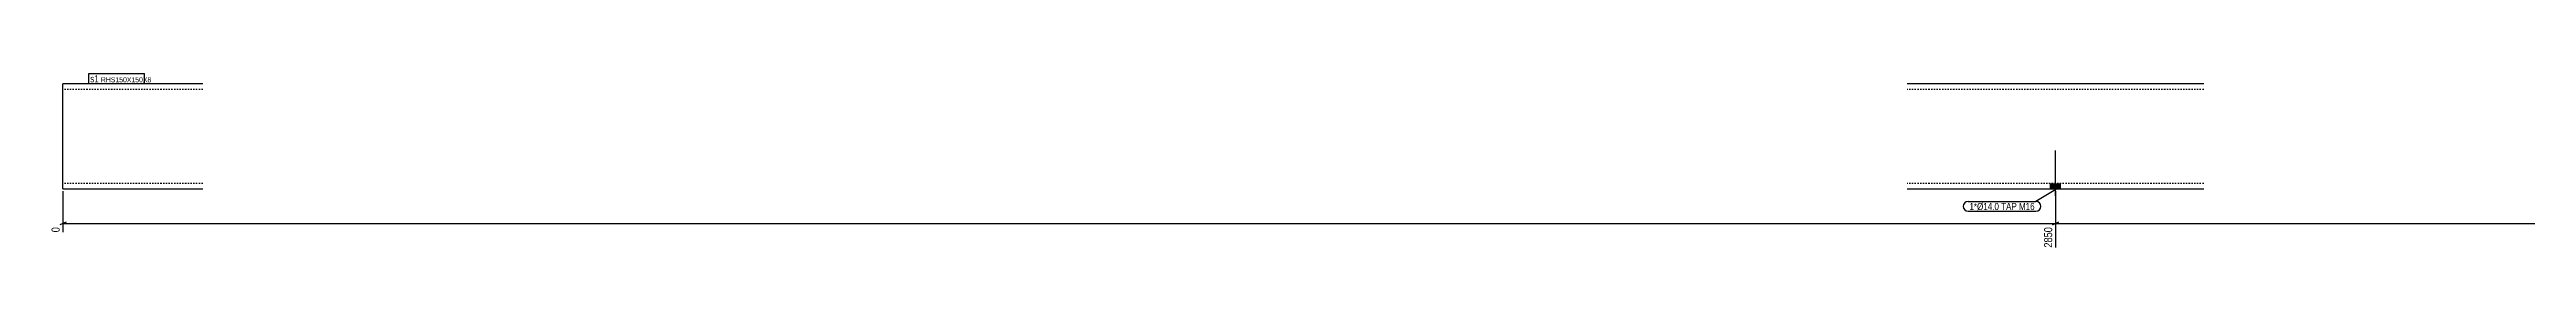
# Model space of a CAD drawing. Header units: millimetres. Extents: x 9 to 20277, y 7 to 257.
# Drawn here: x 13192 to 16735, y 7 to 257 of the extents above; entities that cross this region are included whole.
import ezdxf

# ---------------------------------------------------------------- set-up
doc = ezdxf.new("R2010")
doc.units = ezdxf.units.MM
doc.linetypes.add('DXK_LINE_DOT2', pattern=[3.9198, 1.9599, -1.9599])
for name, color, linetype in [('MÅLSÆTNING', 7, 'Continuous'), ('STÅL', 7, 'Continuous'), ('TEKST', 7, 'Continuous')]:
    doc.layers.add(name, color=color, linetype=linetype)
doc.styles.add('Arial Narrow', font='ARIALN.TTF', dxfattribs={"height": 0.2})

msp = doc.modelspace()

# ---------------------------------------------------------------- hatches: boundary and pattern name
at = {"layer": 'STÅL', "linetype": 'Continuous'}
msp.add_hatch(color=3, dxfattribs=at).paths.add_polyline_path([(16068, 100.7), (16054, 100.7), (16054, 92.7), (16068, 92.7)])

# ---------------------------------------------------------------- linework, layer by layer
at = {"layer": 'MÅLSÆTNING', "color": 7, "linetype": 'Continuous'}
for p, q in [((13211, 89.7), (13211, 30.9)), ((16061, 89.7), (16061, 9)), ((16061, 89.7), (16061, 9)), ((13215.5, 45.2), (13206.5, 41.6)), ((13211, 43.4), (16061, 43.4)), ((16065.5, 45.2), (16056.5, 41.6)), ((16056.5, 41.6), (16065.5, 45.2)), ((16061, 43.4), (20239.5, 43.4))]:
    msp.add_line(p, q, dxfattribs=at)
at = {"layer": 'STÅL', "color": 2, "linetype": 'Continuous'}
for p, q in [((13411, 242.7), (13211, 242.7)), ((13211, 222.7), (13211, 242.7)), ((13211, 112.7), (13211, 222.7)), ((16273, 242.7), (15849, 242.7)), ((13211, 92.7), (13211, 112.7)), ((13211, 92.7), (13411, 92.7)), ((15849, 92.7), (16273, 92.7))]:
    msp.add_line(p, q, dxfattribs=at)
at = {"layer": 'STÅL', "color": 7, "linetype": 'DXK_LINE_DOT2'}
for p, q in [((13411, 234.7), (13211, 234.7)), ((16273, 234.7), (15849, 234.7)), ((13211, 101.6), (13211, 112.7)), ((13211, 100.7), (13211, 101.6)), ((13411, 100.7), (13211, 100.7)), ((13211, 94.2), (13211, 100.7)), ((16273, 100.7), (15849, 100.7))]:
    msp.add_line(p, q, dxfattribs=at)
at = {"layer": 'STÅL', "color": 3, "linetype": 'Continuous'}
for p, q in [((16061, 82.7), (16061, 147.7)), ((16054, 92.7), (16054, 100.7)), ((16068, 92.7), (16068, 100.7))]:
    msp.add_line(p, q, dxfattribs=at)

# ---------------------------------------------------------------- wipeouts: each hides what was drawn before it
at = {"color": 0}
msp.add_wipeout([(16031.2, 62.7), (16031.2, 73.2), (15937.9, 73.2), (15937.9, 62.7)], dxfattribs=at).dxf.layer = 'TEKST'

# ---------------------------------------------------------------- next in the draw order: wipeouts: each hides what was drawn before it
at = {"color": 0, "linetype": 'Continuous'}
for points in [[(13208.6, 40.6), (13191.8, 40.6), (13191.8, 28.5), (13208.6, 28.5)], [(16058.6, 40.6), (16041.8, 40.6), (16041.8, 6.6), (16058.6, 6.6)]]:
    msp.add_wipeout(points, dxfattribs=at).dxf.layer = 'MÅLSÆTNING'
at = {"color": 0}
for points in [[(13262.1, 244.8), (13262.1, 255.3), (13250, 255.3), (13250, 244.8)], [(16031.2, 62.7), (16031.2, 73.2), (15937.9, 73.2), (15937.9, 62.7)]]:
    msp.add_wipeout(points, dxfattribs=at).dxf.layer = 'TEKST'

# ---------------------------------------------------------------- next in the draw order: linework, layer by layer
at = {"layer": 'TEKST', "color": 7, "linetype": 'Continuous'}
for p, q in [((15936.1, 75), (16033, 75)), ((16061.6, 91.9), (16033, 75)), ((15936.1, 60.9), (16033, 60.9))]:
    msp.add_line(p, q, dxfattribs=at)
for centre, start, end in [((15936.1, 67.9), 90, 270), ((16033, 67.9), 270, 90)]:
    msp.add_arc(centre, 7.05, start, end, dxfattribs=at)

# ---------------------------------------------------------------- next in the draw order: texts
at = {"layer": 'MÅLSÆTNING', "color": 3, "linetype": 'Continuous', "style": 'Arial Narrow'}
for s, height, p in [('0', 11.5, (13206.2, 30.9)), ('2850', 11.45, (16056.2, 9))]:
    msp.add_text(s, height=height, rotation=90.0002, dxfattribs=at).set_placement(p)
at = {"layer": 'TEKST', "color": 3, "style": 'Arial Narrow'}
msp.add_text('1*Ø14.0 TAP M16', height=10.021, dxfattribs=at).set_placement((15937.9, 62.7))

# ---------------------------------------------------------------- next in the draw order: wipeouts: each hides what was drawn before it
at = {"color": 0}
msp.add_wipeout([(13262.1, 244.8), (13262.1, 255.3), (13250, 255.3), (13250, 244.8)], dxfattribs=at).dxf.layer = 'TEKST'

# ---------------------------------------------------------------- next in the draw order: wipeouts: each hides what was drawn before it
msp.add_wipeout([(13325.6, 244.8), (13325.6, 252.3), (13265.3, 252.3), (13265.3, 244.8)], dxfattribs=at).dxf.layer = 'TEKST'

# ---------------------------------------------------------------- next in the draw order: wipeouts: each hides what was drawn before it
msp.add_wipeout([(13325.6, 244.8), (13325.6, 252.3), (13265.3, 252.3), (13265.3, 244.8)], dxfattribs=at).dxf.layer = 'TEKST'

# ---------------------------------------------------------------- next in the draw order: linework, layer by layer
at = {"layer": 'TEKST', "color": 7, "linetype": 'Continuous'}
for p, q in [((13248.2, 257.1), (13327.4, 257.1)), ((13248.2, 243), (13248.2, 257.1)), ((13327.4, 243), (13327.4, 257.1)), ((13248.2, 243), (13327.4, 243))]:
    msp.add_line(p, q, dxfattribs=at)

# ---------------------------------------------------------------- next in the draw order: texts
at = {"layer": 'TEKST', "color": 3, "style": 'Arial Narrow'}
for s, height, p in [('s1', 10.02, (13250, 244.8)), ('RHS150X150X8', 7.158, (13265.3, 244.8))]:
    msp.add_text(s, height=height, dxfattribs=at).set_placement(p)

doc.saveas('drawing.dxf')
